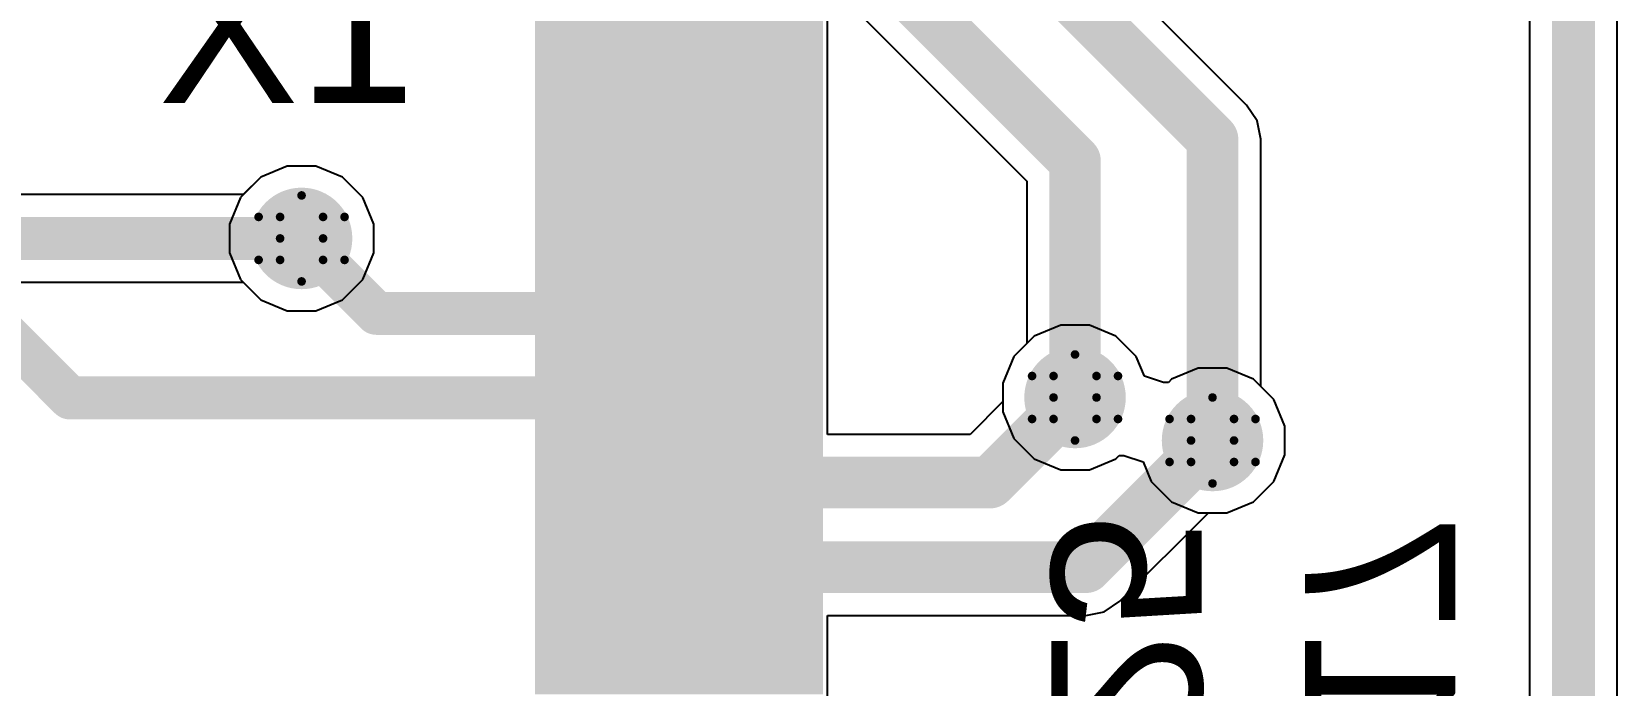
# Model space of a CAD drawing. Header units: inches. Extents: x -0.2 to 15.8, y 0 to 3.5.
# Drawn here: x 0.3522 to 0.7212, y 0.8121 to 0.9641 of the extents above; entities that cross this region are included whole.
import ezdxf

# ---------------------------------------------------------------- set-up
doc = ezdxf.new("R2010")
doc.units = ezdxf.units.IN
doc.header["$MEASUREMENT"] = 0
for name, color, linetype in [('Bottom Layer', 5, 'Continuous'), ('Bottom Overlay', 54, 'Continuous'), ('Drill Drawing', 1, 'Continuous'), ('Signal_1', 16, 'Continuous'), ('Signal_2', 76, 'Continuous'), ('Top Layer', 1, 'Continuous'), ('Top Overlay', 2, 'Continuous'), ('Top Paste', 8, 'Continuous'), ('Top Solder', 216, 'Continuous'), ('Via Holes', 16, 'Continuous')]:
    doc.layers.add(name, color=color, linetype=linetype)
doc.styles.add('Arial', font='', dxfattribs={"height": 0.2})
doc.styles.get('Arial').set_extended_font_data('Arial')

msp = doc.modelspace()

# ---------------------------------------------------------------- hatches: boundary and pattern name
at = {"layer": 'Bottom Layer'}
h = msp.add_hatch(color=5, dxfattribs=at)
edge = h.paths.add_edge_path()
edge.add_arc((0.415, 0.916), 0.01181, 0, 360)
h = msp.add_hatch(color=5, dxfattribs=at)
edge = h.paths.add_edge_path()
edge.add_arc((0.595, 0.879), 0.01181, 0, 360)
h = msp.add_hatch(color=5, dxfattribs=at)
edge = h.paths.add_edge_path()
edge.add_arc((0.627, 0.869), 0.01181, 0, 360)
at = {"layer": 'Signal_1'}
h = msp.add_hatch(color=16, dxfattribs=at)
edge = h.paths.add_edge_path()
edge.add_arc((0.415, 0.916), 0.01181, 0, 360)
h = msp.add_hatch(color=16, dxfattribs=at)
edge = h.paths.add_edge_path()
edge.add_arc((0.595, 0.879), 0.01181, 0, 360)
h = msp.add_hatch(color=16, dxfattribs=at)
edge = h.paths.add_edge_path()
edge.add_arc((0.627, 0.869), 0.01181, 0, 360)
at = {"layer": 'Signal_2'}
h = msp.add_hatch(color=76, dxfattribs=at)
edge = h.paths.add_edge_path()
edge.add_arc((0.415, 0.916), 0.01181, 0, 360)
h = msp.add_hatch(color=76, dxfattribs=at)
edge = h.paths.add_edge_path()
edge.add_arc((0.595, 0.879), 0.01181, 0, 360)
h = msp.add_hatch(color=76, dxfattribs=at)
edge = h.paths.add_edge_path()
edge.add_arc((0.627, 0.869), 0.01181, 0, 360)
at = {"layer": 'Top Layer'}
for points in [[(0.47332, 0.96354), (0.53238, 0.96354), (0.53238, 0.95172), (0.47332, 0.95172)], [(0.47332, 0.94385), (0.53238, 0.94385), (0.53238, 0.93204), (0.47332, 0.93204)], [(0.47332, 0.92417), (0.53238, 0.92417), (0.53238, 0.91235), (0.47332, 0.91235)], [(0.47332, 0.90448), (0.53238, 0.90448), (0.53238, 0.89267), (0.47332, 0.89267)], [(0.47332, 0.8848), (0.53238, 0.8848), (0.53238, 0.87298), (0.47332, 0.87298)], [(0.47332, 0.86511), (0.53238, 0.86511), (0.53238, 0.8533), (0.47332, 0.8533)], [(0.47332, 0.84543), (0.53238, 0.84543), (0.53238, 0.83361), (0.47332, 0.83361)], [(0.47332, 0.82574), (0.53238, 0.82574), (0.53238, 0.81393), (0.47332, 0.81393)]]:
    msp.add_hatch(color=1, dxfattribs=at).paths.add_polyline_path(points)
h = msp.add_hatch(color=1, dxfattribs=at)
edge = h.paths.add_edge_path()
edge.add_arc((0.415, 0.916), 0.01181, 0, 360)
h = msp.add_hatch(color=1, dxfattribs=at)
edge = h.paths.add_edge_path()
edge.add_arc((0.595, 0.879), 0.01181, 0, 360)
h = msp.add_hatch(color=1, dxfattribs=at)
edge = h.paths.add_edge_path()
edge.add_arc((0.627, 0.869), 0.01181, 0, 360)
at = {"layer": 'Top Paste'}
for points in [[(0.47332, 0.96354), (0.53238, 0.96354), (0.53238, 0.95172), (0.47332, 0.95172)], [(0.47332, 0.94385), (0.53238, 0.94385), (0.53238, 0.93204), (0.47332, 0.93204)], [(0.47332, 0.92417), (0.53238, 0.92417), (0.53238, 0.91235), (0.47332, 0.91235)], [(0.47332, 0.90448), (0.53238, 0.90448), (0.53238, 0.89267), (0.47332, 0.89267)], [(0.47332, 0.8848), (0.53238, 0.8848), (0.53238, 0.87298), (0.47332, 0.87298)], [(0.47332, 0.86511), (0.53238, 0.86511), (0.53238, 0.8533), (0.47332, 0.8533)], [(0.47332, 0.84543), (0.53238, 0.84543), (0.53238, 0.83361), (0.47332, 0.83361)], [(0.47332, 0.82574), (0.53238, 0.82574), (0.53238, 0.81393), (0.47332, 0.81393)]]:
    msp.add_hatch(color=8, dxfattribs=at).paths.add_polyline_path(points)
at = {"layer": 'Top Solder'}
for points in [[(0.46932, 0.96754), (0.53638, 0.96754), (0.53638, 0.94772), (0.46932, 0.94772)], [(0.46932, 0.94785), (0.53638, 0.94785), (0.53638, 0.92804), (0.46932, 0.92804)], [(0.46932, 0.92817), (0.53638, 0.92817), (0.53638, 0.90835), (0.46932, 0.90835)], [(0.46932, 0.90848), (0.53638, 0.90848), (0.53638, 0.88867), (0.46932, 0.88867)], [(0.46932, 0.8888), (0.53638, 0.8888), (0.53638, 0.86898), (0.46932, 0.86898)], [(0.46932, 0.86911), (0.53638, 0.86911), (0.53638, 0.8493), (0.46932, 0.8493)], [(0.46932, 0.84943), (0.53638, 0.84943), (0.53638, 0.82961), (0.46932, 0.82961)], [(0.46932, 0.82974), (0.53638, 0.82974), (0.53638, 0.80993), (0.46932, 0.80993)]]:
    msp.add_hatch(color=216, dxfattribs=at).paths.add_polyline_path(points)
at = {"layer": 'Via Holes'}
h = msp.add_hatch(color=7, dxfattribs=at)
edge = h.paths.add_edge_path()
edge.add_arc((0.415, 0.916), 0.00591, 0, 360)
h = msp.add_hatch(color=7, dxfattribs=at)
edge = h.paths.add_edge_path()
edge.add_arc((0.595, 0.879), 0.00591, 0, 360)
h = msp.add_hatch(color=7, dxfattribs=at)
edge = h.paths.add_edge_path()
edge.add_arc((0.627, 0.869), 0.00591, 0, 360)

# ---------------------------------------------------------------- linework, layer by layer
at = {"layer": 'Bottom Layer'}
for p, q in [((0.40548, 0.93025), (0.40075, 0.92552)), ((0.41166, 0.93281), (0.40548, 0.93025)), ((0.41834, 0.93281), (0.41166, 0.93281)), ((0.42452, 0.93025), (0.41834, 0.93281)), ((0.42925, 0.92552), (0.42452, 0.93025)), ((0.40075, 0.92552), (0.39819, 0.91934)), ((0.43181, 0.91934), (0.42925, 0.92552)), ((0.39819, 0.91934), (0.39819, 0.91266)), ((0.43181, 0.91266), (0.43181, 0.91934)), ((0.39819, 0.91266), (0.40075, 0.90648)), ((0.42925, 0.90648), (0.43181, 0.91266)), ((0.40075, 0.90648), (0.40548, 0.90175)), ((0.42452, 0.90175), (0.42925, 0.90648)), ((0.40548, 0.90175), (0.41166, 0.89919)), ((0.41834, 0.89919), (0.42452, 0.90175)), ((0.41166, 0.89919), (0.41834, 0.89919)), ((0.58548, 0.89325), (0.58075, 0.88852)), ((0.59166, 0.89581), (0.58548, 0.89325)), ((0.59834, 0.89581), (0.59166, 0.89581)), ((0.60452, 0.89325), (0.59834, 0.89581)), ((0.60925, 0.88852), (0.60452, 0.89325)), ((0.58075, 0.88852), (0.57819, 0.88234)), ((0.61113, 0.88398), (0.60925, 0.88852)), ((0.62366, 0.88581), (0.61748, 0.88325)), ((0.63034, 0.88581), (0.62366, 0.88581)), ((0.63652, 0.88325), (0.63034, 0.88581)), ((0.57819, 0.88234), (0.57819, 0.87566)), ((0.61562, 0.88248), (0.61113, 0.88398)), ((0.61674, 0.88251), (0.61562, 0.88248)), ((0.61748, 0.88325), (0.61674, 0.88251)), ((0.64125, 0.87852), (0.63652, 0.88325)), ((0.64381, 0.87234), (0.64125, 0.87852)), ((0.57819, 0.87566), (0.58075, 0.86948)), ((0.64381, 0.86566), (0.64381, 0.87234)), ((0.58075, 0.86948), (0.58548, 0.86475)), ((0.58548, 0.86475), (0.59166, 0.86219)), ((0.59834, 0.86219), (0.60452, 0.86475)), ((0.60452, 0.86475), (0.60526, 0.86549)), ((0.60526, 0.86549), (0.60638, 0.86552)), ((0.60638, 0.86552), (0.61087, 0.86402)), ((0.61087, 0.86402), (0.61275, 0.85948)), ((0.64125, 0.85948), (0.64381, 0.86566)), ((0.59166, 0.86219), (0.59834, 0.86219)), ((0.61275, 0.85948), (0.61748, 0.85475)), ((0.63652, 0.85475), (0.64125, 0.85948)), ((0.61748, 0.85475), (0.62366, 0.85219)), ((0.63034, 0.85219), (0.63652, 0.85475)), ((0.62366, 0.85219), (0.63034, 0.85219))]:
    msp.add_line(p, q, dxfattribs=at)
at = {"layer": 'Drill Drawing'}
for points in [[(0.41, 0.921, 0.002, 0.002, 0), (0.415, 0.926, 0.002, 0.002, 0)], [(0.415, 0.926, 0.002, 0.002, 0), (0.42, 0.921, 0.002, 0.002, 0)], [(0.405, 0.921, 0.002, 0.002, 0), (0.41, 0.916, 0.002, 0.002, 0)], [(0.405, 0.921, 0.002, 0.002, 0), (0.41, 0.921, 0.002, 0.002, 0)], [(0.42, 0.921, 0.002, 0.002, 0), (0.425, 0.921, 0.002, 0.002, 0)], [(0.42, 0.916, 0.002, 0.002, 0), (0.425, 0.921, 0.002, 0.002, 0)], [(0.405, 0.911, 0.002, 0.002, 0), (0.41, 0.916, 0.002, 0.002, 0)], [(0.42, 0.916, 0.002, 0.002, 0), (0.425, 0.911, 0.002, 0.002, 0)], [(0.405, 0.911, 0.002, 0.002, 0), (0.41, 0.911, 0.002, 0.002, 0)], [(0.41, 0.911, 0.002, 0.002, 0), (0.415, 0.906, 0.002, 0.002, 0)], [(0.415, 0.906, 0.002, 0.002, 0), (0.42, 0.911, 0.002, 0.002, 0)], [(0.42, 0.911, 0.002, 0.002, 0), (0.425, 0.911, 0.002, 0.002, 0)], [(0.59, 0.884, 0.002, 0.002, 0), (0.595, 0.889, 0.002, 0.002, 0)], [(0.595, 0.889, 0.002, 0.002, 0), (0.6, 0.884, 0.002, 0.002, 0)], [(0.585, 0.884, 0.002, 0.002, 0), (0.59, 0.879, 0.002, 0.002, 0)], [(0.585, 0.884, 0.002, 0.002, 0), (0.59, 0.884, 0.002, 0.002, 0)], [(0.6, 0.884, 0.002, 0.002, 0), (0.605, 0.884, 0.002, 0.002, 0)], [(0.6, 0.879, 0.002, 0.002, 0), (0.605, 0.884, 0.002, 0.002, 0)], [(0.585, 0.874, 0.002, 0.002, 0), (0.59, 0.879, 0.002, 0.002, 0)], [(0.6, 0.879, 0.002, 0.002, 0), (0.605, 0.874, 0.002, 0.002, 0)], [(0.622, 0.874, 0.002, 0.002, 0), (0.627, 0.879, 0.002, 0.002, 0)], [(0.627, 0.879, 0.002, 0.002, 0), (0.632, 0.874, 0.002, 0.002, 0)], [(0.585, 0.874, 0.002, 0.002, 0), (0.59, 0.874, 0.002, 0.002, 0)], [(0.59, 0.874, 0.002, 0.002, 0), (0.595, 0.869, 0.002, 0.002, 0)], [(0.595, 0.869, 0.002, 0.002, 0), (0.6, 0.874, 0.002, 0.002, 0)], [(0.6, 0.874, 0.002, 0.002, 0), (0.605, 0.874, 0.002, 0.002, 0)], [(0.617, 0.874, 0.002, 0.002, 0), (0.622, 0.869, 0.002, 0.002, 0)], [(0.617, 0.874, 0.002, 0.002, 0), (0.622, 0.874, 0.002, 0.002, 0)], [(0.632, 0.874, 0.002, 0.002, 0), (0.637, 0.874, 0.002, 0.002, 0)], [(0.632, 0.869, 0.002, 0.002, 0), (0.637, 0.874, 0.002, 0.002, 0)], [(0.617, 0.864, 0.002, 0.002, 0), (0.622, 0.869, 0.002, 0.002, 0)], [(0.632, 0.869, 0.002, 0.002, 0), (0.637, 0.864, 0.002, 0.002, 0)], [(0.617, 0.864, 0.002, 0.002, 0), (0.622, 0.864, 0.002, 0.002, 0)], [(0.622, 0.864, 0.002, 0.002, 0), (0.627, 0.859, 0.002, 0.002, 0)], [(0.627, 0.859, 0.002, 0.002, 0), (0.632, 0.864, 0.002, 0.002, 0)], [(0.632, 0.864, 0.002, 0.002, 0), (0.637, 0.864, 0.002, 0.002, 0)]]:
    msp.add_lwpolyline(points, format="xyseb", dxfattribs=at)
for points in [[(0.4145, 0.926, 0.001, 0.001, 1), (0.4155, 0.926, 0.001, 0.001, 1)], [(0.4145, 0.926, 0.001, 0.001, 1), (0.4155, 0.926, 0.001, 0.001, 1)], [(0.4045, 0.921, 0.001, 0.001, 1), (0.4055, 0.921, 0.001, 0.001, 1)], [(0.4045, 0.921, 0.001, 0.001, 1), (0.4055, 0.921, 0.001, 0.001, 1)], [(0.4095, 0.921, 0.001, 0.001, 1), (0.4105, 0.921, 0.001, 0.001, 1)], [(0.4095, 0.921, 0.001, 0.001, 1), (0.4105, 0.921, 0.001, 0.001, 1)], [(0.4195, 0.921, 0.001, 0.001, 1), (0.4205, 0.921, 0.001, 0.001, 1)], [(0.4195, 0.921, 0.001, 0.001, 1), (0.4205, 0.921, 0.001, 0.001, 1)], [(0.4245, 0.921, 0.001, 0.001, 1), (0.4255, 0.921, 0.001, 0.001, 1)], [(0.4245, 0.921, 0.001, 0.001, 1), (0.4255, 0.921, 0.001, 0.001, 1)], [(0.4095, 0.916, 0.001, 0.001, 1), (0.4105, 0.916, 0.001, 0.001, 1)], [(0.4095, 0.916, 0.001, 0.001, 1), (0.4105, 0.916, 0.001, 0.001, 1)], [(0.4195, 0.916, 0.001, 0.001, 1), (0.4205, 0.916, 0.001, 0.001, 1)], [(0.4195, 0.916, 0.001, 0.001, 1), (0.4205, 0.916, 0.001, 0.001, 1)], [(0.4045, 0.911, 0.001, 0.001, 1), (0.4055, 0.911, 0.001, 0.001, 1)], [(0.4045, 0.911, 0.001, 0.001, 1), (0.4055, 0.911, 0.001, 0.001, 1)], [(0.4095, 0.911, 0.001, 0.001, 1), (0.4105, 0.911, 0.001, 0.001, 1)], [(0.4095, 0.911, 0.001, 0.001, 1), (0.4105, 0.911, 0.001, 0.001, 1)], [(0.4195, 0.911, 0.001, 0.001, 1), (0.4205, 0.911, 0.001, 0.001, 1)], [(0.4195, 0.911, 0.001, 0.001, 1), (0.4205, 0.911, 0.001, 0.001, 1)], [(0.4245, 0.911, 0.001, 0.001, 1), (0.4255, 0.911, 0.001, 0.001, 1)], [(0.4245, 0.911, 0.001, 0.001, 1), (0.4255, 0.911, 0.001, 0.001, 1)], [(0.4145, 0.906, 0.001, 0.001, 1), (0.4155, 0.906, 0.001, 0.001, 1)], [(0.4145, 0.906, 0.001, 0.001, 1), (0.4155, 0.906, 0.001, 0.001, 1)], [(0.5945, 0.889, 0.001, 0.001, 1), (0.5955, 0.889, 0.001, 0.001, 1)], [(0.5945, 0.889, 0.001, 0.001, 1), (0.5955, 0.889, 0.001, 0.001, 1)], [(0.5845, 0.884, 0.001, 0.001, 1), (0.5855, 0.884, 0.001, 0.001, 1)], [(0.5845, 0.884, 0.001, 0.001, 1), (0.5855, 0.884, 0.001, 0.001, 1)], [(0.5895, 0.884, 0.001, 0.001, 1), (0.5905, 0.884, 0.001, 0.001, 1)], [(0.5895, 0.884, 0.001, 0.001, 1), (0.5905, 0.884, 0.001, 0.001, 1)], [(0.5995, 0.884, 0.001, 0.001, 1), (0.6005, 0.884, 0.001, 0.001, 1)], [(0.5995, 0.884, 0.001, 0.001, 1), (0.6005, 0.884, 0.001, 0.001, 1)], [(0.6045, 0.884, 0.001, 0.001, 1), (0.6055, 0.884, 0.001, 0.001, 1)], [(0.6045, 0.884, 0.001, 0.001, 1), (0.6055, 0.884, 0.001, 0.001, 1)], [(0.5895, 0.879, 0.001, 0.001, 1), (0.5905, 0.879, 0.001, 0.001, 1)], [(0.5895, 0.879, 0.001, 0.001, 1), (0.5905, 0.879, 0.001, 0.001, 1)], [(0.5995, 0.879, 0.001, 0.001, 1), (0.6005, 0.879, 0.001, 0.001, 1)], [(0.5995, 0.879, 0.001, 0.001, 1), (0.6005, 0.879, 0.001, 0.001, 1)], [(0.6265, 0.879, 0.001, 0.001, 1), (0.6275, 0.879, 0.001, 0.001, 1)], [(0.6265, 0.879, 0.001, 0.001, 1), (0.6275, 0.879, 0.001, 0.001, 1)], [(0.5845, 0.874, 0.001, 0.001, 1), (0.5855, 0.874, 0.001, 0.001, 1)], [(0.5845, 0.874, 0.001, 0.001, 1), (0.5855, 0.874, 0.001, 0.001, 1)], [(0.5895, 0.874, 0.001, 0.001, 1), (0.5905, 0.874, 0.001, 0.001, 1)], [(0.5895, 0.874, 0.001, 0.001, 1), (0.5905, 0.874, 0.001, 0.001, 1)], [(0.5995, 0.874, 0.001, 0.001, 1), (0.6005, 0.874, 0.001, 0.001, 1)], [(0.5995, 0.874, 0.001, 0.001, 1), (0.6005, 0.874, 0.001, 0.001, 1)], [(0.6045, 0.874, 0.001, 0.001, 1), (0.6055, 0.874, 0.001, 0.001, 1)], [(0.6045, 0.874, 0.001, 0.001, 1), (0.6055, 0.874, 0.001, 0.001, 1)], [(0.6165, 0.874, 0.001, 0.001, 1), (0.6175, 0.874, 0.001, 0.001, 1)], [(0.6165, 0.874, 0.001, 0.001, 1), (0.6175, 0.874, 0.001, 0.001, 1)], [(0.6215, 0.874, 0.001, 0.001, 1), (0.6225, 0.874, 0.001, 0.001, 1)], [(0.6215, 0.874, 0.001, 0.001, 1), (0.6225, 0.874, 0.001, 0.001, 1)], [(0.6315, 0.874, 0.001, 0.001, 1), (0.6325, 0.874, 0.001, 0.001, 1)], [(0.6315, 0.874, 0.001, 0.001, 1), (0.6325, 0.874, 0.001, 0.001, 1)], [(0.6365, 0.874, 0.001, 0.001, 1), (0.6375, 0.874, 0.001, 0.001, 1)], [(0.6365, 0.874, 0.001, 0.001, 1), (0.6375, 0.874, 0.001, 0.001, 1)], [(0.5945, 0.869, 0.001, 0.001, 1), (0.5955, 0.869, 0.001, 0.001, 1)], [(0.5945, 0.869, 0.001, 0.001, 1), (0.5955, 0.869, 0.001, 0.001, 1)], [(0.6215, 0.869, 0.001, 0.001, 1), (0.6225, 0.869, 0.001, 0.001, 1)], [(0.6215, 0.869, 0.001, 0.001, 1), (0.6225, 0.869, 0.001, 0.001, 1)], [(0.6315, 0.869, 0.001, 0.001, 1), (0.6325, 0.869, 0.001, 0.001, 1)], [(0.6315, 0.869, 0.001, 0.001, 1), (0.6325, 0.869, 0.001, 0.001, 1)], [(0.6165, 0.864, 0.001, 0.001, 1), (0.6175, 0.864, 0.001, 0.001, 1)], [(0.6165, 0.864, 0.001, 0.001, 1), (0.6175, 0.864, 0.001, 0.001, 1)], [(0.6215, 0.864, 0.001, 0.001, 1), (0.6225, 0.864, 0.001, 0.001, 1)], [(0.6215, 0.864, 0.001, 0.001, 1), (0.6225, 0.864, 0.001, 0.001, 1)], [(0.6315, 0.864, 0.001, 0.001, 1), (0.6325, 0.864, 0.001, 0.001, 1)], [(0.6315, 0.864, 0.001, 0.001, 1), (0.6325, 0.864, 0.001, 0.001, 1)], [(0.6365, 0.864, 0.001, 0.001, 1), (0.6375, 0.864, 0.001, 0.001, 1)], [(0.6365, 0.864, 0.001, 0.001, 1), (0.6375, 0.864, 0.001, 0.001, 1)], [(0.6265, 0.859, 0.001, 0.001, 1), (0.6275, 0.859, 0.001, 0.001, 1)], [(0.6265, 0.859, 0.001, 0.001, 1), (0.6275, 0.859, 0.001, 0.001, 1)]]:
    msp.add_lwpolyline(points, format="xyseb", close=True, dxfattribs=at)
at = {"layer": 'Signal_1'}
for p, q in [((0.29007, 1.22307), (0.58378, 0.92935)), ((0.63493, 0.94699), (0.45499, 1.12693)), ((0.7008, 1.117), (0.7008, 0.68)), ((0.7212, 0.68422), (0.7212, 1.11278)), ((0.63736, 0.94335), (0.63493, 0.94699)), ((0.63493, 0.94699), (0.63493, 0.94699)), ((0.63822, 0.93906), (0.63736, 0.94335)), ((0.63822, 0.88156), (0.63822, 0.93906)), ((0.63822, 0.93906), (0.63822, 0.93906)), ((0.40548, 0.93025), (0.40142, 0.9262)), ((0.41166, 0.93281), (0.40548, 0.93025)), ((0.41834, 0.93281), (0.41166, 0.93281)), ((0.42452, 0.93025), (0.41834, 0.93281)), ((0.42925, 0.92552), (0.42452, 0.93025)), ((0.40142, 0.9262), (0.28722, 0.9262)), ((0.58378, 0.92935), (0.58378, 0.89156)), ((0.43181, 0.91934), (0.42925, 0.92552)), ((0.43181, 0.91266), (0.43181, 0.91934)), ((0.42925, 0.90648), (0.43181, 0.91266)), ((0.283, 0.9058), (0.40142, 0.9058)), ((0.40142, 0.9058), (0.40548, 0.90175)), ((0.42452, 0.90175), (0.42925, 0.90648)), ((0.40548, 0.90175), (0.41166, 0.89919)), ((0.41834, 0.89919), (0.42452, 0.90175)), ((0.41166, 0.89919), (0.41834, 0.89919)), ((0.58378, 0.89156), (0.58075, 0.88852)), ((0.58075, 0.88852), (0.57819, 0.88234)), ((0.57819, 0.88234), (0.57819, 0.87566)), ((0.64125, 0.87852), (0.63822, 0.88156)), ((0.64381, 0.87234), (0.64125, 0.87852)), ((0.57819, 0.87566), (0.58075, 0.86948)), ((0.64381, 0.86566), (0.64381, 0.87234)), ((0.58075, 0.86948), (0.58548, 0.86475)), ((0.58548, 0.86475), (0.59166, 0.86219)), ((0.59834, 0.86219), (0.60452, 0.86475)), ((0.60452, 0.86475), (0.60526, 0.86549)), ((0.60526, 0.86549), (0.60638, 0.86552)), ((0.60638, 0.86552), (0.61087, 0.86402)), ((0.61087, 0.86402), (0.61275, 0.85948)), ((0.64125, 0.85948), (0.64381, 0.86566)), ((0.59166, 0.86219), (0.59834, 0.86219)), ((0.61275, 0.85948), (0.61748, 0.85475)), ((0.63652, 0.85475), (0.64125, 0.85948)), ((0.61748, 0.85475), (0.62366, 0.85219)), ((0.63034, 0.85219), (0.63652, 0.85475)), ((0.62366, 0.85219), (0.63034, 0.85219))]:
    msp.add_line(p, q, dxfattribs=at)
for points in [[(0.298, 1.231, 0.012, 0.012, 0), (0.595, 0.934, 0.012, 0.012, 0)], [(0.44706, 1.119, 0.012, 0.012, 0), (0.627, 0.93906, 0.012, 0.012, 0)], [(0.711, 0.68, 0.01, 0.01, 0), (0.711, 1.117, 0.01, 0.01, 0)], [(0.627, 0.869, 0.012, 0.012, 0), (0.627, 0.93906, 0.012, 0.012, 0)], [(0.595, 0.879, 0.012, 0.012, 0), (0.595, 0.934, 0.012, 0.012, 0)], [(0.283, 0.916, 0.01, 0.01, 0), (0.415, 0.916, 0.01, 0.01, 0)]]:
    msp.add_lwpolyline(points, format="xyseb", dxfattribs=at)
for points in [[(0.624, 0.93906, 0.006, 0.006, 1), (0.63, 0.93906, 0.006, 0.006, 1)], [(0.624, 0.93906, 0.006, 0.006, 1), (0.63, 0.93906, 0.006, 0.006, 1)], [(0.592, 0.934, 0.006, 0.006, 1), (0.598, 0.934, 0.006, 0.006, 1)], [(0.592, 0.934, 0.006, 0.006, 1), (0.598, 0.934, 0.006, 0.006, 1)], [(0.4125, 0.916, 0.005, 0.005, 1), (0.4175, 0.916, 0.005, 0.005, 1)], [(0.592, 0.879, 0.006, 0.006, 1), (0.598, 0.879, 0.006, 0.006, 1)], [(0.624, 0.869, 0.006, 0.006, 1), (0.63, 0.869, 0.006, 0.006, 1)]]:
    msp.add_lwpolyline(points, format="xyseb", close=True, dxfattribs=at)
at = {"layer": 'Signal_2'}
for p, q in [((0.40548, 0.93025), (0.40075, 0.92552)), ((0.41166, 0.93281), (0.40548, 0.93025)), ((0.41834, 0.93281), (0.41166, 0.93281)), ((0.42452, 0.93025), (0.41834, 0.93281)), ((0.42925, 0.92552), (0.42452, 0.93025)), ((0.40075, 0.92552), (0.39819, 0.91934)), ((0.43181, 0.91934), (0.42925, 0.92552)), ((0.39819, 0.91934), (0.39819, 0.91266)), ((0.43181, 0.91266), (0.43181, 0.91934)), ((0.39819, 0.91266), (0.40075, 0.90648)), ((0.42925, 0.90648), (0.43181, 0.91266)), ((0.40075, 0.90648), (0.40548, 0.90175)), ((0.42452, 0.90175), (0.42925, 0.90648)), ((0.40548, 0.90175), (0.41166, 0.89919)), ((0.41834, 0.89919), (0.42452, 0.90175)), ((0.41166, 0.89919), (0.41834, 0.89919)), ((0.58548, 0.89325), (0.58075, 0.88852)), ((0.59166, 0.89581), (0.58548, 0.89325)), ((0.59834, 0.89581), (0.59166, 0.89581)), ((0.60452, 0.89325), (0.59834, 0.89581)), ((0.60925, 0.88852), (0.60452, 0.89325)), ((0.58075, 0.88852), (0.57819, 0.88234)), ((0.61113, 0.88398), (0.60925, 0.88852)), ((0.62366, 0.88581), (0.61748, 0.88325)), ((0.63034, 0.88581), (0.62366, 0.88581)), ((0.63652, 0.88325), (0.63034, 0.88581)), ((0.57819, 0.88234), (0.57819, 0.87566)), ((0.61562, 0.88248), (0.61113, 0.88398)), ((0.61674, 0.88251), (0.61562, 0.88248)), ((0.61748, 0.88325), (0.61674, 0.88251)), ((0.64125, 0.87852), (0.63652, 0.88325)), ((0.64381, 0.87234), (0.64125, 0.87852)), ((0.57819, 0.87566), (0.58075, 0.86948)), ((0.64381, 0.86566), (0.64381, 0.87234)), ((0.58075, 0.86948), (0.58548, 0.86475)), ((0.58548, 0.86475), (0.59166, 0.86219)), ((0.59834, 0.86219), (0.60452, 0.86475)), ((0.60452, 0.86475), (0.60526, 0.86549)), ((0.60526, 0.86549), (0.60638, 0.86552)), ((0.60638, 0.86552), (0.61087, 0.86402)), ((0.61087, 0.86402), (0.61275, 0.85948)), ((0.64125, 0.85948), (0.64381, 0.86566)), ((0.59166, 0.86219), (0.59834, 0.86219)), ((0.61275, 0.85948), (0.61748, 0.85475)), ((0.63652, 0.85475), (0.64125, 0.85948)), ((0.61748, 0.85475), (0.62366, 0.85219)), ((0.63034, 0.85219), (0.63652, 0.85475)), ((0.62366, 0.85219), (0.63034, 0.85219))]:
    msp.add_line(p, q, dxfattribs=at)
at = {"layer": 'Top Layer'}
for p, q in [((0.53738, 0.94672), (0.53738, 0.98609)), ((0.53738, 0.90735), (0.53738, 0.94672)), ((0.53738, 0.87042), (0.53738, 0.90735)), ((0.58548, 0.89325), (0.58075, 0.88852)), ((0.59166, 0.89581), (0.58548, 0.89325)), ((0.59834, 0.89581), (0.59166, 0.89581)), ((0.60452, 0.89325), (0.59834, 0.89581)), ((0.60925, 0.88852), (0.60452, 0.89325)), ((0.58075, 0.88852), (0.57819, 0.88234)), ((0.61113, 0.88398), (0.60925, 0.88852)), ((0.62366, 0.88581), (0.61748, 0.88325)), ((0.63034, 0.88581), (0.62366, 0.88581)), ((0.63652, 0.88325), (0.63034, 0.88581)), ((0.57819, 0.88234), (0.57819, 0.87805)), ((0.61562, 0.88248), (0.61113, 0.88398)), ((0.61674, 0.88251), (0.61562, 0.88248)), ((0.61748, 0.88325), (0.61674, 0.88251)), ((0.64125, 0.87852), (0.63652, 0.88325)), ((0.64381, 0.87234), (0.64125, 0.87852)), ((0.57819, 0.87805), (0.57056, 0.87042)), ((0.64381, 0.86566), (0.64381, 0.87234)), ((0.57056, 0.87042), (0.53738, 0.87042)), ((0.64125, 0.85948), (0.64381, 0.86566)), ((0.63652, 0.85475), (0.64125, 0.85948)), ((0.63034, 0.85219), (0.63652, 0.85475)), ((0.60545, 0.83159), (0.62605, 0.85219)), ((0.62605, 0.85219), (0.63034, 0.85219)), ((0.60181, 0.82916), (0.60545, 0.83159)), ((0.53738, 0.78924), (0.53738, 0.8283)), ((0.53738, 0.8283), (0.59752, 0.8283)), ((0.59752, 0.8283), (0.60181, 0.82916)), ((0.59752, 0.8283), (0.59752, 0.8283))]:
    msp.add_line(p, q, dxfattribs=at)
for points in [[(0.317, 0.923, 0.01, 0.01, 0), (0.36111, 0.87889, 0.01, 0.01, 0)], [(0.415, 0.916, 0.01, 0.01, 0), (0.43243, 0.89857, 0.01, 0.01, 0)], [(0.43243, 0.89857, 0.01, 0.01, 0), (0.50285, 0.89857, 0.01, 0.01, 0)], [(0.36111, 0.87889, 0.01, 0.01, 0), (0.50285, 0.87889, 0.01, 0.01, 0)], [(0.5752, 0.8592, 0.012, 0.012, 0), (0.595, 0.879, 0.012, 0.012, 0)], [(0.59752, 0.83952, 0.012, 0.012, 0), (0.627, 0.869, 0.012, 0.012, 0)], [(0.50285, 0.8592, 0.012, 0.012, 0), (0.5752, 0.8592, 0.012, 0.012, 0)], [(0.50285, 0.83952, 0.012, 0.012, 0), (0.59752, 0.83952, 0.012, 0.012, 0)]]:
    msp.add_lwpolyline(points, format="xyseb", dxfattribs=at)
for points in [[(0.4125, 0.916, 0.005, 0.005, 1), (0.4175, 0.916, 0.005, 0.005, 1)], [(0.42993, 0.89857, 0.005, 0.005, 1), (0.43493, 0.89857, 0.005, 0.005, 1)], [(0.42993, 0.89857, 0.005, 0.005, 1), (0.43493, 0.89857, 0.005, 0.005, 1)], [(0.50035, 0.89857, 0.005, 0.005, 1), (0.50535, 0.89857, 0.005, 0.005, 1)], [(0.35861, 0.87889, 0.005, 0.005, 1), (0.36361, 0.87889, 0.005, 0.005, 1)], [(0.35861, 0.87889, 0.005, 0.005, 1), (0.36361, 0.87889, 0.005, 0.005, 1)], [(0.50035, 0.87889, 0.005, 0.005, 1), (0.50535, 0.87889, 0.005, 0.005, 1)], [(0.592, 0.879, 0.006, 0.006, 1), (0.598, 0.879, 0.006, 0.006, 1)], [(0.624, 0.869, 0.006, 0.006, 1), (0.63, 0.869, 0.006, 0.006, 1)], [(0.49985, 0.8592, 0.006, 0.006, 1), (0.50585, 0.8592, 0.006, 0.006, 1)], [(0.5722, 0.8592, 0.006, 0.006, 1), (0.5782, 0.8592, 0.006, 0.006, 1)], [(0.5722, 0.8592, 0.006, 0.006, 1), (0.5782, 0.8592, 0.006, 0.006, 1)], [(0.49985, 0.83952, 0.006, 0.006, 1), (0.50585, 0.83952, 0.006, 0.006, 1)], [(0.59452, 0.83952, 0.006, 0.006, 1), (0.60052, 0.83952, 0.006, 0.006, 1)], [(0.59452, 0.83952, 0.006, 0.006, 1), (0.60052, 0.83952, 0.006, 0.006, 1)]]:
    msp.add_lwpolyline(points, format="xyseb", close=True, dxfattribs=at)

# ---------------------------------------------------------------- texts
at = {"layer": 'Bottom Overlay', "style": 'Arial', "text_generation_flag": 2}
for s, p in [('R25', (0.58951, 0.76235)), ('R17', (0.64851, 0.76226))]:
    msp.add_text(s, height=0.035, rotation=270, dxfattribs=at).set_placement(p)
at = {"layer": 'Top Overlay', "style": 'Arial'}
msp.add_text('X1', height=0.035, dxfattribs=at).set_placement((0.38167, 0.94751))

doc.saveas('drawing.dxf')
